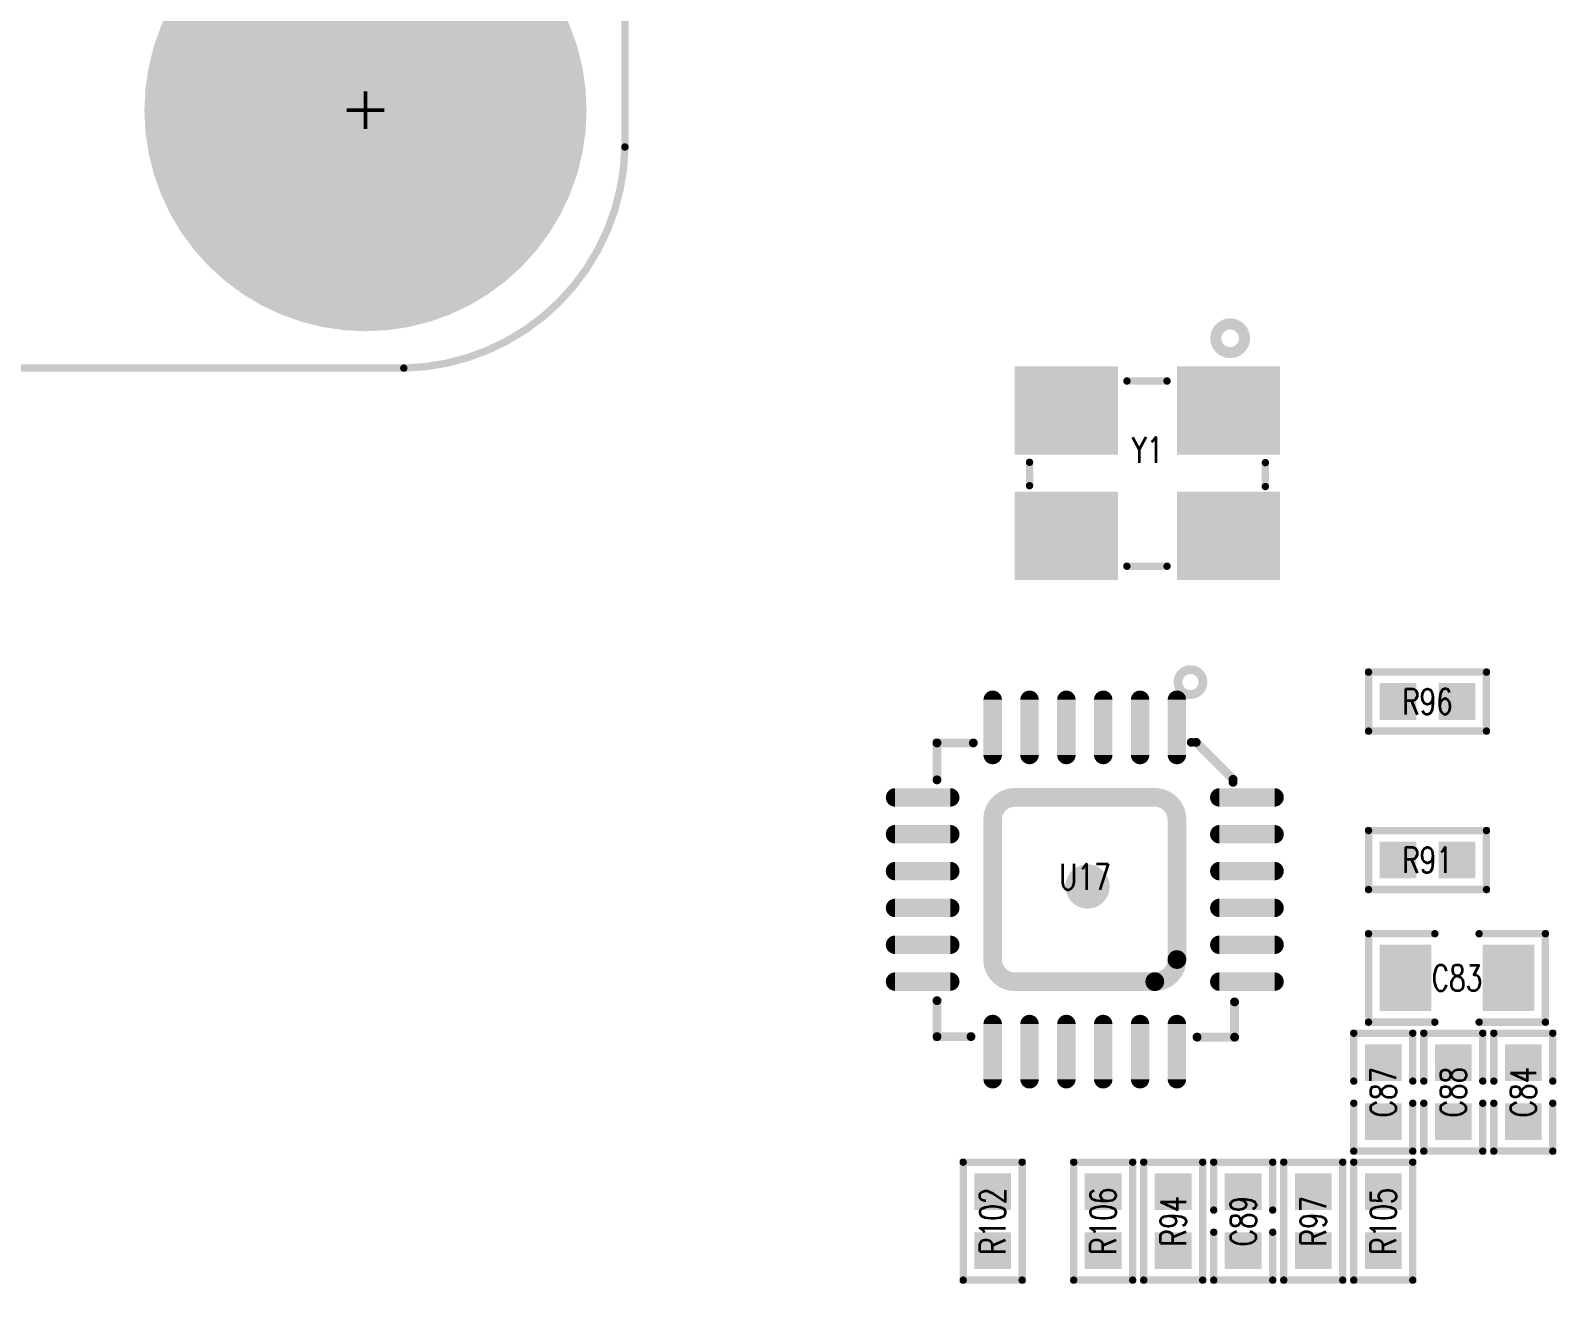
# Model space of a CAD drawing. Extents: x -4 to 157, y -7 to 87.
# Drawn here: x 108.4 to 129.1, y 19.05 to 36.11 of the extents above; entities that cross this region are included whole.
import ezdxf
from ezdxf.enums import TextEntityAlignment as Align

# ---------------------------------------------------------------- set-up
doc = ezdxf.new("R2010")
doc.units = 0
doc.linetypes.add('TRMIDX_24', pattern=[2, 1, 1])
for name, color, linetype in [('DRIL_NPLTE_THRU_01', 3, 'CONTINUOUS'), ('DRIL_NPLTE_THRU_02', 171, 'CONTINUOUS'), ('DRIL_NPLTE_THRU_03', 222, 'CONTINUOUS'), ('DRIL_NPLTE_THRU_04', 2, 'CONTINUOUS'), ('DRIL_PLTE_THRU_01', 3, 'CONTINUOUS'), ('DRIL_PLTE_THRU_02', 171, 'CONTINUOUS'), ('DRIL_PLTE_THRU_03', 222, 'CONTINUOUS'), ('DRIL_PLTE_THRU_04', 2, 'CONTINUOUS'), ('DRIL_SYMBOL', 254, 'CONTINUOUS'), ('PADS_BOT', 56, 'CONTINUOUS'), ('PADS_INNER', 96, 'CONTINUOUS'), ('PADS_TOP', 96, 'CONTINUOUS'), ('PART_NAME_126', 6, 'CONTINUOUS'), ('PART_TOP_2DLINE_00', 255, 'CONTINUOUS'), ('PART_TOP_2DLINE_01', 255, 'CONTINUOUS'), ('PART_TOP_2DLINE_126', 255, 'CONTINUOUS'), ('PART_TOP_COPPER_01', 255, 'CONTINUOUS')]:
    doc.layers.add(name, color=color, linetype=linetype)
doc.styles.add('W0$05', font='simplex', dxfattribs={"width": 0.75})

# ---------------------------------------------------------------- blocks, each defined once
blk = doc.blocks.new('SMOOTH_0$10008')
at = {"const_width": 0.05004}
blk.add_lwpolyline([(-0.02502, 0, 1), (0.02502, 0, 1)], format="xyb", close=True, dxfattribs=at)
blk = doc.blocks.new('PART_BODY_TOP_328')
at = {"layer": 'PART_TOP_2DLINE_126', "const_width": 0.1}
blk.add_lwpolyline([(-19.99, 24.5, -0.35461), (-16.99, 27.5), (17.03, 27.5, -0.345792), (20.03, 24.5), (20.03, -24.48, -0.403519), (17.03, -27.48), (-16.99, -27.48, -0.350685), (-19.99, -24.48)], format="xyb", close=True, dxfattribs=at)
at = {"layer": 'PART_TOP_2DLINE_126'}
for p in [(20.03, -24.48), (17.03, -27.48)]:
    blk.add_blockref('SMOOTH_0$10008', p, dxfattribs=at)
blk = doc.blocks.new('DRIL_SYMBOL_2$6')
at = {"layer": 'DRIL_SYMBOL', "const_width": 0.0508}
for points in [[(0, -0.254), (0, 0.254)], [(-0.254, 0), (0.254, 0)]]:
    blk.add_lwpolyline(points, dxfattribs=at)
blk = doc.blocks.new('DRIL_HOLE_2$6')
at = {"const_width": 1.3}
blk.add_lwpolyline([(-0.65, 0, 1), (0.65, 0, 1)], format="xyb", close=True, dxfattribs=at)
blk.add_blockref('DRIL_SYMBOL_2$6', (0, 0))
blk = doc.blocks.new('PAD_2')
at = {"const_width": 3}
blk.add_lwpolyline([(0, -1.5, 1), (0, 1.5, 1)], format="xyb", close=True, dxfattribs=at)
blk = doc.blocks.new('STK_TOP_88')
at = {"layer": 'DRIL_PLTE_THRU_01'}
blk.add_blockref('DRIL_HOLE_2$6', (0, 0), dxfattribs=at)
at = {"layer": 'DRIL_PLTE_THRU_02'}
blk.add_blockref('DRIL_HOLE_2$6', (0, 0), dxfattribs=at)
at = {"layer": 'DRIL_PLTE_THRU_03'}
blk.add_blockref('DRIL_HOLE_2$6', (0, 0), dxfattribs=at)
at = {"layer": 'DRIL_PLTE_THRU_04'}
blk.add_blockref('DRIL_HOLE_2$6', (0, 0), dxfattribs=at)
at = {"layer": 'PADS_BOT'}
blk.add_blockref('PAD_2', (0, 0), dxfattribs=at)
at = {"layer": 'PADS_INNER'}
blk.add_blockref('PAD_2', (0, 0), dxfattribs=at)
at = {"layer": 'PADS_TOP'}
blk.add_blockref('PAD_2', (0, 0), dxfattribs=at)
blk = doc.blocks.new('SYM_TOP_58')
for name, p in [('PART_BODY_TOP_328', (0, 0)), ('STK_TOP_88', (16.51, -23.98))]:
    blk.add_blockref(name, p)
blk = doc.blocks.new('PART_TOP_0')
blk.add_blockref('SYM_TOP_58', (0, 0))
blk = doc.blocks.new('SMOOTH_0$1')
at = {"const_width": 0.05}
blk.add_lwpolyline([(-0.025, 0, 1), (0.025, 0, 1)], format="xyb", close=True, dxfattribs=at)
blk = doc.blocks.new('PART_BODY_TOP_278')
at = {"layer": 'PART_TOP_2DLINE_126', "const_width": 0.1}
for points in [[(-0.3, 0.6), (-1.2, 0.6), (-1.2, -0.6), (-0.3, -0.6)], [(0.3, -0.6), (1.2, -0.6), (1.2, 0.6), (0.3, 0.6)]]:
    blk.add_lwpolyline(points, dxfattribs=at)
at = {"layer": 'PART_TOP_2DLINE_126'}
for p in [(-1.2, 0.6), (-0.3, 0.6), (0.3, 0.6), (1.2, 0.6), (-1.2, -0.6), (-0.3, -0.6), (0.3, -0.6), (1.2, -0.6)]:
    blk.add_blockref('SMOOTH_0$1', p, dxfattribs=at)
blk = doc.blocks.new('DRIL_HOLE_0')
blk.add_lwpolyline([(0, 0, 1), (0, 0, 1)], format="xyb", close=True)
blk = doc.blocks.new('PAD_0')
blk.add_lwpolyline([(0, 0, 1), (0, 0, 1)], format="xyb", close=True)
blk = doc.blocks.new('PAD_14')
at = {"const_width": 0.7}
blk.add_lwpolyline([(-0.45, 0), (0.45, 0)], dxfattribs=at)
blk = doc.blocks.new('STK_TOP_10')
at = {"layer": 'DRIL_PLTE_THRU_01'}
blk.add_blockref('DRIL_HOLE_0', (0, 0), dxfattribs=at)
at = {"layer": 'DRIL_PLTE_THRU_02'}
blk.add_blockref('DRIL_HOLE_0', (0, 0), dxfattribs=at)
at = {"layer": 'DRIL_PLTE_THRU_03'}
blk.add_blockref('DRIL_HOLE_0', (0, 0), dxfattribs=at)
at = {"layer": 'DRIL_PLTE_THRU_04'}
blk.add_blockref('DRIL_HOLE_0', (0, 0), dxfattribs=at)
at = {"layer": 'PADS_BOT'}
blk.add_blockref('PAD_0', (0, 0), dxfattribs=at)
at = {"layer": 'PADS_INNER'}
blk.add_blockref('PAD_0', (0, 0), dxfattribs=at)
at = {"layer": 'PADS_TOP', "rotation": 90}
blk.add_blockref('PAD_14', (0, 0), dxfattribs=at)
blk = doc.blocks.new('SYM_TOP_8')
for name, p in [('PART_BODY_TOP_278', (0, 0)), ('STK_TOP_10', (-0.7, 0)), ('STK_TOP_10', (0.7, 0))]:
    blk.add_blockref(name, p)
blk = doc.blocks.new('PART_TOP_114')
blk.add_blockref('SYM_TOP_8', (0, 0))
at = {"layer": 'PART_NAME_126', "style": 'W0$05', "width": 0.75}
blk.add_text('C83', height=0.35, rotation=180, dxfattribs=at).set_placement((0, 0), align=Align.MIDDLE_CENTER)
blk = doc.blocks.new('PART_BODY_TOP_275')
at = {"layer": 'PART_TOP_2DLINE_126', "const_width": 0.1}
for points in [[(-0.15, 0.4), (-0.8, 0.4), (-0.8, -0.4), (-0.15, -0.4)], [(0.15, -0.4), (0.8, -0.4), (0.8, 0.4), (0.15, 0.4)]]:
    blk.add_lwpolyline(points, dxfattribs=at)
at = {"layer": 'PART_TOP_2DLINE_126'}
for p in [(-0.8, 0.4), (-0.15, 0.4), (0.15, 0.4), (0.8, 0.4), (-0.8, -0.4), (-0.15, -0.4), (0.15, -0.4), (0.8, -0.4)]:
    blk.add_blockref('SMOOTH_0$1', p, dxfattribs=at)
blk = doc.blocks.new('PAD_11')
at = {"const_width": 0.5}
blk.add_lwpolyline([(-0.25, 0), (0.25, 0)], dxfattribs=at)
blk = doc.blocks.new('STK_TOP_7')
at = {"layer": 'DRIL_PLTE_THRU_01'}
blk.add_blockref('DRIL_HOLE_0', (0, 0), dxfattribs=at)
at = {"layer": 'DRIL_PLTE_THRU_02'}
blk.add_blockref('DRIL_HOLE_0', (0, 0), dxfattribs=at)
at = {"layer": 'DRIL_PLTE_THRU_03'}
blk.add_blockref('DRIL_HOLE_0', (0, 0), dxfattribs=at)
at = {"layer": 'DRIL_PLTE_THRU_04'}
blk.add_blockref('DRIL_HOLE_0', (0, 0), dxfattribs=at)
at = {"layer": 'PADS_BOT'}
blk.add_blockref('PAD_0', (0, 0), dxfattribs=at)
at = {"layer": 'PADS_INNER'}
blk.add_blockref('PAD_0', (0, 0), dxfattribs=at)
at = {"layer": 'PADS_TOP'}
blk.add_blockref('PAD_11', (0, 0), dxfattribs=at)
blk = doc.blocks.new('SYM_TOP_5')
for name, p in [('PART_BODY_TOP_275', (0, 0)), ('STK_TOP_7', (-0.4, 0)), ('STK_TOP_7', (0.4, 0))]:
    blk.add_blockref(name, p)
blk = doc.blocks.new('PART_TOP_115')
blk.add_blockref('SYM_TOP_5', (0, 0))
at = {"layer": 'PART_NAME_126', "style": 'W0$05', "width": 0.75}
blk.add_text('C84', height=0.35, rotation=180, dxfattribs=at).set_placement((0, 0), align=Align.MIDDLE_CENTER)
blk = doc.blocks.new('PART_TOP_118')
blk.add_blockref('SYM_TOP_5', (0, 0))
at = {"layer": 'PART_NAME_126', "style": 'W0$05', "width": 0.75}
blk.add_text('C87', height=0.35, rotation=180, dxfattribs=at).set_placement((0, 0), align=Align.MIDDLE_CENTER)
blk = doc.blocks.new('PART_TOP_119')
blk.add_blockref('SYM_TOP_5', (0, 0))
at = {"layer": 'PART_NAME_126', "style": 'W0$05', "width": 0.75}
blk.add_text('C88', height=0.35, rotation=180, dxfattribs=at).set_placement((0, 0), align=Align.MIDDLE_CENTER)
blk = doc.blocks.new('PART_TOP_120')
blk.add_blockref('SYM_TOP_5', (0, 0))
at = {"layer": 'PART_NAME_126', "style": 'W0$05', "width": 0.75}
blk.add_text('C89', height=0.35, rotation=180, dxfattribs=at).set_placement((0, 0), align=Align.MIDDLE_CENTER)
blk = doc.blocks.new('PART_BODY_TOP_290')
at = {"layer": 'PART_TOP_2DLINE_126', "const_width": 0.1}
blk.add_lwpolyline([(-0.8, 0.4), (0.8, 0.4), (0.8, -0.4), (-0.8, -0.4)], close=True, dxfattribs=at)
at = {"layer": 'PART_TOP_2DLINE_126'}
for p in [(-0.8, 0.4), (0.8, 0.4), (-0.8, -0.4), (0.8, -0.4)]:
    blk.add_blockref('SMOOTH_0$1', p, dxfattribs=at)
blk = doc.blocks.new('SYM_TOP_20')
for name, p in [('PART_BODY_TOP_290', (0, 0)), ('STK_TOP_7', (-0.4, 0)), ('STK_TOP_7', (0.4, 0))]:
    blk.add_blockref(name, p)
blk = doc.blocks.new('PART_TOP_238')
blk.add_blockref('SYM_TOP_20', (0, 0))
at = {"layer": 'PART_NAME_126', "style": 'W0$05', "width": 0.75}
blk.add_text('R102', height=0.35, rotation=180, dxfattribs=at).set_placement((0, 0), align=Align.MIDDLE_CENTER)
blk = doc.blocks.new('PART_TOP_239')
blk.add_blockref('SYM_TOP_20', (0, 0))
at = {"layer": 'PART_NAME_126', "style": 'W0$05', "width": 0.75}
blk.add_text('R105', height=0.35, dxfattribs=at).set_placement((0, 0), align=Align.MIDDLE_CENTER)
blk = doc.blocks.new('PART_TOP_240')
blk.add_blockref('SYM_TOP_20', (0, 0))
at = {"layer": 'PART_NAME_126', "style": 'W0$05', "width": 0.75}
blk.add_text('R106', height=0.35, dxfattribs=at).set_placement((0, 0), align=Align.MIDDLE_CENTER)
blk = doc.blocks.new('PART_TOP_384')
blk.add_blockref('SYM_TOP_20', (0, 0))
at = {"layer": 'PART_NAME_126', "style": 'W0$05', "width": 0.75}
blk.add_text('R91', height=0.35, rotation=180, dxfattribs=at).set_placement((0, 0), align=Align.MIDDLE_CENTER)
blk = doc.blocks.new('PART_TOP_385')
blk.add_blockref('SYM_TOP_20', (0, 0))
at = {"layer": 'PART_NAME_126', "style": 'W0$05', "width": 0.75}
blk.add_text('R94', height=0.35, dxfattribs=at).set_placement((0, 0), align=Align.MIDDLE_CENTER)
blk = doc.blocks.new('PART_TOP_387')
blk.add_blockref('SYM_TOP_20', (0, 0))
at = {"layer": 'PART_NAME_126', "style": 'W0$05', "width": 0.75}
blk.add_text('R96', height=0.35, rotation=180, dxfattribs=at).set_placement((0, 0), align=Align.MIDDLE_CENTER)
blk = doc.blocks.new('PART_TOP_388')
blk.add_blockref('SYM_TOP_20', (0, 0))
at = {"layer": 'PART_NAME_126', "style": 'W0$05', "width": 0.75}
blk.add_text('R97', height=0.35, dxfattribs=at).set_placement((0, 0), align=Align.MIDDLE_CENTER)
blk = doc.blocks.new('SMOOTH_0$254')
at = {"const_width": 0.127}
blk.add_lwpolyline([(-0.0635, 0, 1), (0.0635, 0, 1)], format="xyb", close=True, dxfattribs=at)
blk = doc.blocks.new('SMOOTH_0$12')
at = {"const_width": 0.06}
blk.add_lwpolyline([(-0.03, 0, 1), (0.03, 0, 1)], format="xyb", close=True, dxfattribs=at)
blk = doc.blocks.new('PART_BODY_TOP_318')
at = {"layer": 'PART_TOP_2DLINE_00', "const_width": 0.12}
for points in [[(-1.523, 2.003), (-2.032, 2.003), (-2.032, 1.525)], [(1.544, 1.996), (2.005, 1.996), (2.005, 1.508)], [(-2.012, -1.454), (-2.012, -1.495), (-1.511, -1.997), (-1.445, -1.997)], [(1.512, -1.989), (2.006, -1.989), (2.006, -1.488)]]:
    blk.add_lwpolyline(points, dxfattribs=at)
at = {"layer": 'PART_TOP_2DLINE_01', "const_width": 0.12}
blk.add_lwpolyline([(-1.603, -2.814, 1), (-1.265, -2.814, 1)], format="xyb", close=True, dxfattribs=at)
at = {"layer": 'PART_TOP_COPPER_01', "linetype": 'TRMIDX_24', "const_width": 0.254}
blk.add_lwpolyline([(-1.25, 0.95, -0.414214), (-0.95, 1.25), (0.95, 1.25, -0.414214), (1.25, 0.95), (1.25, -0.95, -0.414214), (0.95, -1.25), (-0.95, -1.25, -0.414214), (-1.25, -0.95)], format="xyb", close=True, dxfattribs=at)
at = {"layer": 'PART_TOP_2DLINE_00'}
for p in [(-2.032, 2.003), (-1.523, 2.003), (1.544, 1.996), (2.005, 1.996), (-2.032, 1.525), (2.005, 1.508), (-2.012, -1.454), (-2.012, -1.495), (2.006, -1.488), (-1.511, -1.997), (-1.445, -1.997), (1.512, -1.989), (2.006, -1.989)]:
    blk.add_blockref('SMOOTH_0$12', p, dxfattribs=at)
at = {"layer": 'PART_TOP_COPPER_01'}
for p in [(-0.95, 1.25), (-1.25, 0.95)]:
    blk.add_blockref('SMOOTH_0$254', p, dxfattribs=at)
blk = doc.blocks.new('PAD_77')
at = {"const_width": 0.125}
blk.add_lwpolyline([(-0.375, -0.0625), (0.375, -0.0625, 1), (0.375, 0.0625), (-0.375, 0.0625, 1)], format="xyb", close=True, dxfattribs=at)
blk = doc.blocks.new('STK_TOP_70')
at = {"layer": 'DRIL_NPLTE_THRU_01'}
blk.add_blockref('DRIL_HOLE_0', (0, 0), dxfattribs=at)
at = {"layer": 'DRIL_NPLTE_THRU_02'}
blk.add_blockref('DRIL_HOLE_0', (0, 0), dxfattribs=at)
at = {"layer": 'DRIL_NPLTE_THRU_03'}
blk.add_blockref('DRIL_HOLE_0', (0, 0), dxfattribs=at)
at = {"layer": 'DRIL_NPLTE_THRU_04'}
blk.add_blockref('DRIL_HOLE_0', (0, 0), dxfattribs=at)
at = {"layer": 'PADS_BOT'}
blk.add_blockref('PAD_0', (0, 0), dxfattribs=at)
at = {"layer": 'PADS_INNER'}
blk.add_blockref('PAD_0', (0, 0), dxfattribs=at)
at = {"layer": 'PADS_TOP', "rotation": 90}
blk.add_blockref('PAD_77', (0, 0), dxfattribs=at)
blk = doc.blocks.new('STK_TOP_71')
at = {"layer": 'DRIL_NPLTE_THRU_01'}
blk.add_blockref('DRIL_HOLE_0', (0, 0), dxfattribs=at)
at = {"layer": 'DRIL_NPLTE_THRU_02'}
blk.add_blockref('DRIL_HOLE_0', (0, 0), dxfattribs=at)
at = {"layer": 'DRIL_NPLTE_THRU_03'}
blk.add_blockref('DRIL_HOLE_0', (0, 0), dxfattribs=at)
at = {"layer": 'DRIL_NPLTE_THRU_04'}
blk.add_blockref('DRIL_HOLE_0', (0, 0), dxfattribs=at)
at = {"layer": 'PADS_BOT'}
blk.add_blockref('PAD_0', (0, 0), dxfattribs=at)
at = {"layer": 'PADS_INNER'}
blk.add_blockref('PAD_0', (0, 0), dxfattribs=at)
at = {"layer": 'PADS_TOP'}
blk.add_blockref('PAD_77', (0, 0), dxfattribs=at)
blk = doc.blocks.new('PAD_78')
at = {"const_width": 0.3}
blk.add_lwpolyline([(0, -0.15), (0, -0.15, 1), (0, 0.15), (0, 0.15, 1)], format="xyb", close=True, dxfattribs=at)
blk = doc.blocks.new('STK_TOP_72')
at = {"layer": 'DRIL_NPLTE_THRU_01'}
blk.add_blockref('DRIL_HOLE_0', (0, 0), dxfattribs=at)
at = {"layer": 'DRIL_NPLTE_THRU_02'}
blk.add_blockref('DRIL_HOLE_0', (0, 0), dxfattribs=at)
at = {"layer": 'DRIL_NPLTE_THRU_03'}
blk.add_blockref('DRIL_HOLE_0', (0, 0), dxfattribs=at)
at = {"layer": 'DRIL_NPLTE_THRU_04'}
blk.add_blockref('DRIL_HOLE_0', (0, 0), dxfattribs=at)
at = {"layer": 'PADS_BOT'}
blk.add_blockref('PAD_0', (0, 0), dxfattribs=at)
at = {"layer": 'PADS_INNER'}
blk.add_blockref('PAD_0', (0, 0), dxfattribs=at)
at = {"layer": 'PADS_TOP'}
blk.add_blockref('PAD_78', (0, 0), dxfattribs=at)
blk = doc.blocks.new('SYM_TOP_48')
for name, p in [('STK_TOP_70', (-1.25, 2.2)), ('STK_TOP_70', (-0.75, 2.2)), ('STK_TOP_70', (-0.25, 2.2)), ('STK_TOP_70', (0.25, 2.2)), ('STK_TOP_70', (0.75, 2.2)), ('STK_TOP_70', (1.25, 2.2)), ('PART_BODY_TOP_318', (0, 0)), ('STK_TOP_71', (-2.2, 1.25)), ('STK_TOP_71', (2.2, 1.25)), ('STK_TOP_71', (-2.2, 0.75)), ('STK_TOP_71', (2.2, 0.75)), ('STK_TOP_71', (-2.2, 0.25)), ('STK_TOP_72', (-0.037, -0.041)), ('STK_TOP_71', (2.2, 0.25)), ('STK_TOP_71', (-2.2, -0.25)), ('STK_TOP_71', (2.2, -0.25)), ('STK_TOP_71', (-2.2, -0.75)), ('STK_TOP_71', (2.2, -0.75)), ('STK_TOP_71', (-2.2, -1.25)), ('STK_TOP_71', (2.2, -1.25)), ('STK_TOP_70', (-1.25, -2.2)), ('STK_TOP_70', (-0.75, -2.2)), ('STK_TOP_70', (-0.25, -2.2)), ('STK_TOP_70', (0.25, -2.2)), ('STK_TOP_70', (0.75, -2.2)), ('STK_TOP_70', (1.25, -2.2))]:
    blk.add_blockref(name, p)
blk = doc.blocks.new('PART_TOP_407')
blk.add_blockref('SYM_TOP_48', (0, 0))
at = {"layer": 'PART_NAME_126', "style": 'W0$05', "width": 0.75}
blk.add_text('U17', height=0.35, rotation=180, dxfattribs=at).set_placement((0, -0.172), align=Align.MIDDLE_CENTER)
blk = doc.blocks.new('SMOOTH_0$1001')
at = {"const_width": 0.05}
blk.add_lwpolyline([(-0.025, 0, 1), (0.025, 0, 1)], format="xyb", close=True, dxfattribs=at)
blk = doc.blocks.new('PART_BODY_TOP_317')
at = {"layer": 'PART_TOP_2DLINE_126', "const_width": 0.1}
for points in [[(-0.266, 1.263), (0.279, 1.263)], [(-1.6, 0.182), (-1.6, -0.142)], [(1.6, 0.171), (1.6, -0.147)], [(-0.266, -1.25), (0.279, -1.25)]]:
    blk.add_lwpolyline(points, dxfattribs=at)
at = {"layer": 'PART_TOP_2DLINE_126', "const_width": 0.15}
blk.add_lwpolyline([(-0.928, -1.83, 1), (-1.317, -1.83, 1)], format="xyb", close=True, dxfattribs=at)
at = {"layer": 'PART_TOP_2DLINE_126'}
for p in [(-0.266, 1.263), (0.279, 1.263), (-1.6, 0.182), (1.6, 0.171), (-1.6, -0.142), (1.6, -0.147), (-0.266, -1.25), (0.279, -1.25)]:
    blk.add_blockref('SMOOTH_0$1001', p, dxfattribs=at)
blk = doc.blocks.new('PAD_76')
at = {"const_width": 1.199896}
blk.add_lwpolyline([(-0.699998, 0), (0.699998, 0)], dxfattribs=at)
blk = doc.blocks.new('STK_TOP_69')
at = {"layer": 'DRIL_PLTE_THRU_01'}
blk.add_blockref('DRIL_HOLE_0', (0, 0), dxfattribs=at)
at = {"layer": 'DRIL_PLTE_THRU_02'}
blk.add_blockref('DRIL_HOLE_0', (0, 0), dxfattribs=at)
at = {"layer": 'DRIL_PLTE_THRU_03'}
blk.add_blockref('DRIL_HOLE_0', (0, 0), dxfattribs=at)
at = {"layer": 'DRIL_PLTE_THRU_04'}
blk.add_blockref('DRIL_HOLE_0', (0, 0), dxfattribs=at)
at = {"layer": 'PADS_BOT'}
blk.add_blockref('PAD_0', (0, 0), dxfattribs=at)
at = {"layer": 'PADS_INNER'}
blk.add_blockref('PAD_0', (0, 0), dxfattribs=at)
at = {"layer": 'PADS_TOP'}
blk.add_blockref('PAD_76', (0, 0), dxfattribs=at)
blk = doc.blocks.new('SYM_TOP_47')
for name, p in [('STK_TOP_69', (-1.1, 0.85)), ('STK_TOP_69', (1.1, 0.85)), ('PART_BODY_TOP_317', (0, 0)), ('STK_TOP_69', (-1.1, -0.85)), ('STK_TOP_69', (1.1, -0.85))]:
    blk.add_blockref(name, p)
blk = doc.blocks.new('PART_TOP_426')
blk.add_blockref('SYM_TOP_47', (0, 0))
at = {"layer": 'PART_NAME_126', "style": 'W0$05', "width": 0.75}
blk.add_text('Y1', height=0.35, rotation=180, dxfattribs=at).set_placement((0, -0.314), align=Align.MIDDLE_CENTER)

msp = doc.modelspace()

# ---------------------------------------------------------------- block references
msp.add_blockref('PART_TOP_0', (96.43, 59.005))
for name, p, rotation in [('PART_TOP_426', (123.55, 30.1), 180), ('PART_TOP_407', (122.7, 24.45), 180), ('PART_TOP_387', (127.35, 27), 180), ('PART_TOP_384', (127.35, 24.85), 180), ('PART_TOP_114', (127.75, 23.25), 180), ('PART_TOP_118', (126.75, 21.7), 270), ('PART_TOP_119', (127.7, 21.7), 270), ('PART_TOP_115', (128.65, 21.7), 270), ('PART_TOP_238', (121.45, 19.95), 270), ('PART_TOP_240', (122.95, 19.95), 90), ('PART_TOP_385', (123.9, 19.95), 90), ('PART_TOP_120', (124.85, 19.95), 270), ('PART_TOP_388', (125.8, 19.95), 90), ('PART_TOP_239', (126.75, 19.95), 90)]:
    msp.add_blockref(name, p, dxfattribs=dict(rotation=rotation))

doc.saveas('drawing.dxf')
